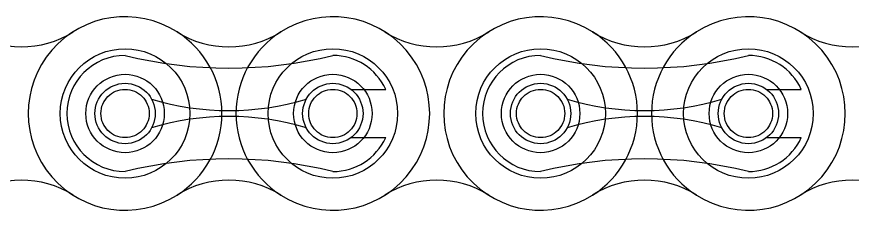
# Model space of a CAD drawing. Header units: metres. Extents: x 0 to 63075, y 0 to 44550.
# Drawn here: x 36271.9 to 36322.9, y 35229.2 to 35241 of the extents above; entities that cross this region are included whole.
import ezdxf

# ---------------------------------------------------------------- set-up
doc = ezdxf.new("R2010")
doc.units = ezdxf.units.M
doc.header["$LTSCALE"] = 75
doc.linetypes.add('HIDDEN2', pattern=[4.7625, 3.175, -1.5875])
doc.layers.add('SDM', color=7, linetype='Continuous')
doc.layers.add('ST1', color=7, linetype='HIDDEN2')

# ---------------------------------------------------------------- blocks, each defined once
blk = doc.blocks.new('A$Ce03ead7b')
at = {"layer": 'ST1'}
for p, q in [((479.984, 1695.666), (482.108, 1695.666)), ((505.384, 1695.666), (507.508, 1695.666)), ((479.984, 1692.714), (482.108, 1692.714)), ((505.384, 1692.714), (507.508, 1692.714))]:
    blk.add_line(p, q, dxfattribs=at)
for centre, radius in [((466.177, 1694.19), 3.96), ((478.877, 1694.19), 3.96), ((491.577, 1694.19), 3.96), ((504.277, 1694.19), 3.96), ((466.177, 1694.19), 2.398), ((478.877, 1694.19), 2.399), ((491.577, 1694.19), 2.398), ((504.277, 1694.19), 2.398), ((466.177, 1694.19), 1.845), ((466.177, 1694.19), 1.476), ((478.877, 1694.19), 1.845), ((478.877, 1694.19), 1.476), ((491.577, 1694.19), 1.845), ((491.577, 1694.19), 1.476), ((504.277, 1694.19), 1.845), ((504.277, 1694.19), 1.476)]:
    blk.add_circle(centre, radius, dxfattribs=at)
for centre, radius, start, end in [((466.177, 1694.19), 5.92, 57.5667, 302.4333), ((478.877, 1694.19), 5.92, 237.5667, 122.4333), ((491.577, 1694.19), 5.92, 57.5667, 302.4333), ((504.277, 1694.19), 5.92, 237.5667, 122.4333), ((459.827, 1704.183), 5.92, 237.5667, 302.4333), ((472.527, 1704.183), 5.92, 237.5667, 302.4333), ((466.177, 1694.19), 5.92, 302.4332, 57.5668), ((478.877, 1694.19), 5.92, 122.4332, 237.5668), ((485.227, 1704.183), 5.92, 237.5667, 302.4333), ((497.927, 1704.183), 5.92, 237.5667, 302.4333), ((491.577, 1694.19), 5.92, 302.4332, 57.5668), ((504.277, 1694.19), 5.92, 122.4332, 237.5668), ((510.627, 1704.183), 5.92, 237.5667, 302.4333), ((466.177, 1694.19), 3.552, 90, 270), ((472.527, 1723.287), 26.322, 256.0401, 283.9599), ((478.877, 1694.19), 3.552, 24.5534, 90), ((491.577, 1694.19), 3.552, 90, 270), ((497.927, 1723.287), 26.322, 256.0401, 283.9599), ((504.277, 1694.19), 3.552, 24.5534, 90), ((472.527, 1710.542), 16.175, 252.993, 287.007), ((497.927, 1710.542), 16.175, 252.993, 287.007), ((472.527, 1677.838), 16.175, 72.993, 107.007), ((497.927, 1677.838), 16.175, 72.993, 107.007), ((478.877, 1694.19), 3.552, 270, 335.4466), ((504.277, 1694.19), 3.552, 270, 335.4466), ((472.527, 1665.093), 26.322, 76.0401, 103.9599), ((497.927, 1665.093), 26.322, 76.0401, 103.9599), ((459.827, 1684.197), 5.92, 57.5667, 122.4333), ((472.527, 1684.197), 5.92, 57.5667, 122.4333), ((485.227, 1684.197), 5.92, 57.5667, 122.4333), ((497.927, 1684.197), 5.92, 57.5667, 122.4333), ((510.627, 1684.197), 5.92, 57.5667, 122.4333)]:
    blk.add_arc(centre, radius, start, end, dxfattribs=at)

msp = doc.modelspace()

# ---------------------------------------------------------------- block references
at = {"layer": 'SDM'}
msp.add_blockref('A$Ce03ead7b', (35812.302, 33540.915), dxfattribs=at)

doc.saveas('drawing.dxf')
